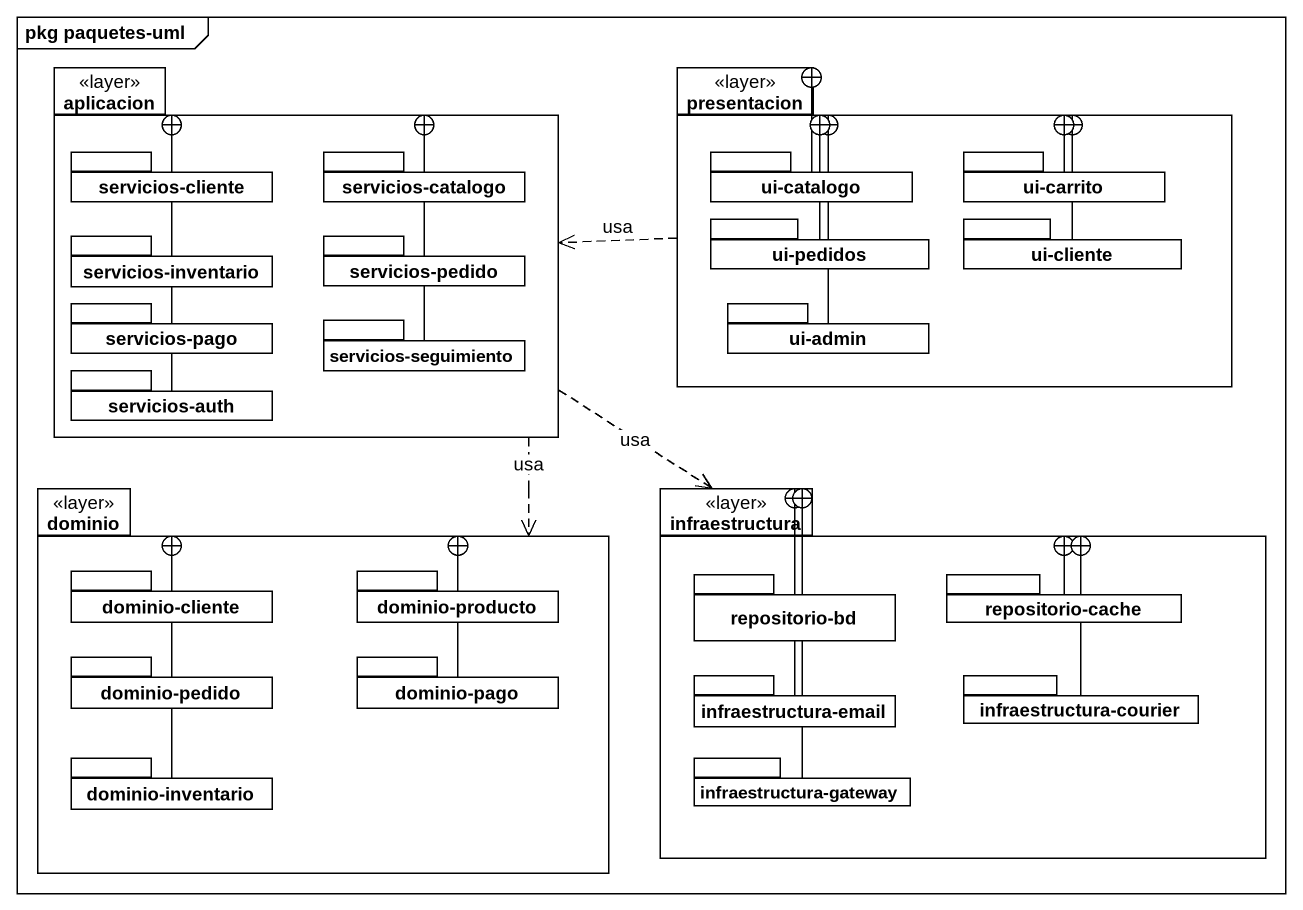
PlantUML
@startuml
mainframe pkg paquetes-uml
package aplicacion <<layer>> {
  package "servicios-cliente" as servicios_cliente {
  }
  package "servicios-catalogo" as servicios_catalogo {
  }
  package "servicios-inventario" as servicios_inventario {
  }
  package "servicios-pedido" as servicios_pedido {
  }
  package "servicios-pago" as servicios_pago {
  }
  package "servicios-auth" as servicios_auth {
  }
  package "servicios-seguimiento" as servicios_seguimiento {
  }
}
package presentacion <<layer>> {
  package "ui-catalogo" as ui_catalogo {
  }
  package "ui-carrito" as ui_carrito {
  }
  package "ui-pedidos" as ui_pedidos {
  }
  package "ui-cliente" as ui_cliente {
  }
  package "ui-admin" as ui_admin {
  }
}
package dominio <<layer>> {
  package "dominio-cliente" as dominio_cliente {
  }
  package "dominio-producto" as dominio_producto {
  }
  package "dominio-pedido" as dominio_pedido {
  }
  package "dominio-pago" as dominio_pago {
  }
  package "dominio-inventario" as dominio_inventario {
  }
}
package infraestructura <<layer>> {
  package "repositorio-bd" as repositorio_bd {
  }
  package "repositorio-cache" as repositorio_cache {
  }
  package "infraestructura-email" as infraestructura_email {
  }
  package "infraestructura-courier" as infraestructura_courier {
  }
  package "infraestructura-gateway" as infraestructura_gateway {
  }
}
aplicacion ..> dominio : usa
aplicacion ..> infraestructura : usa
presentacion .left.> aplicacion : usa
servicios_cliente -right-+ aplicacion
servicios_catalogo --+ aplicacion
ui_catalogo -right-+ presentacion
ui_carrito -left-+ presentacion
servicios_inventario -right-+ aplicacion
servicios_pedido -left-+ aplicacion
ui_pedidos -right-+ presentacion
ui_cliente -left-+ presentacion
servicios_pago -right-+ aplicacion
ui_admin -up-+ presentacion
servicios_auth -up-+ aplicacion
servicios_seguimiento -up-+ aplicacion
dominio_cliente -right-+ dominio
dominio_producto --+ dominio
repositorio_bd -right-+ infraestructura
repositorio_cache --+ infraestructura
dominio_pedido -right-+ dominio
dominio_pago -left-+ dominio
infraestructura_email -right-+ infraestructura
infraestructura_courier -left-+ infraestructura
dominio_inventario -up-+ dominio
infraestructura_gateway -up-+ infraestructura
@enduml
